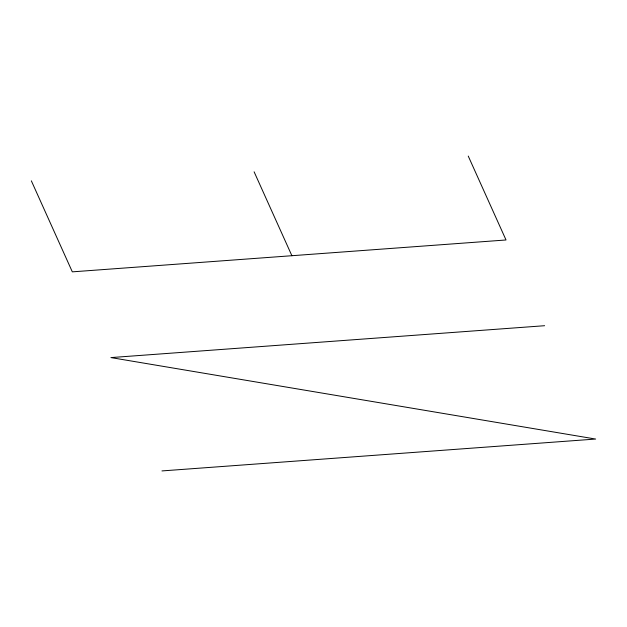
<?xml version="1.0" encoding="UTF-8"?>
<svg xmlns="http://www.w3.org/2000/svg" width="627" height="627" viewBox="0 0 627 627"><rect width="100%" height="100%" fill="white"/><g stroke="black" fill="none" stroke-linecap="round" stroke-linejoin="round"><path stroke-width="0.94" d="M544.62 325.711L110.924 357.586L595.65 439.049L161.962 470.924M468.244 156.076L506.02 239.976L72.324 271.852L31.35 180.842M254.107 171.814L291.884 255.714"/></g></svg>
